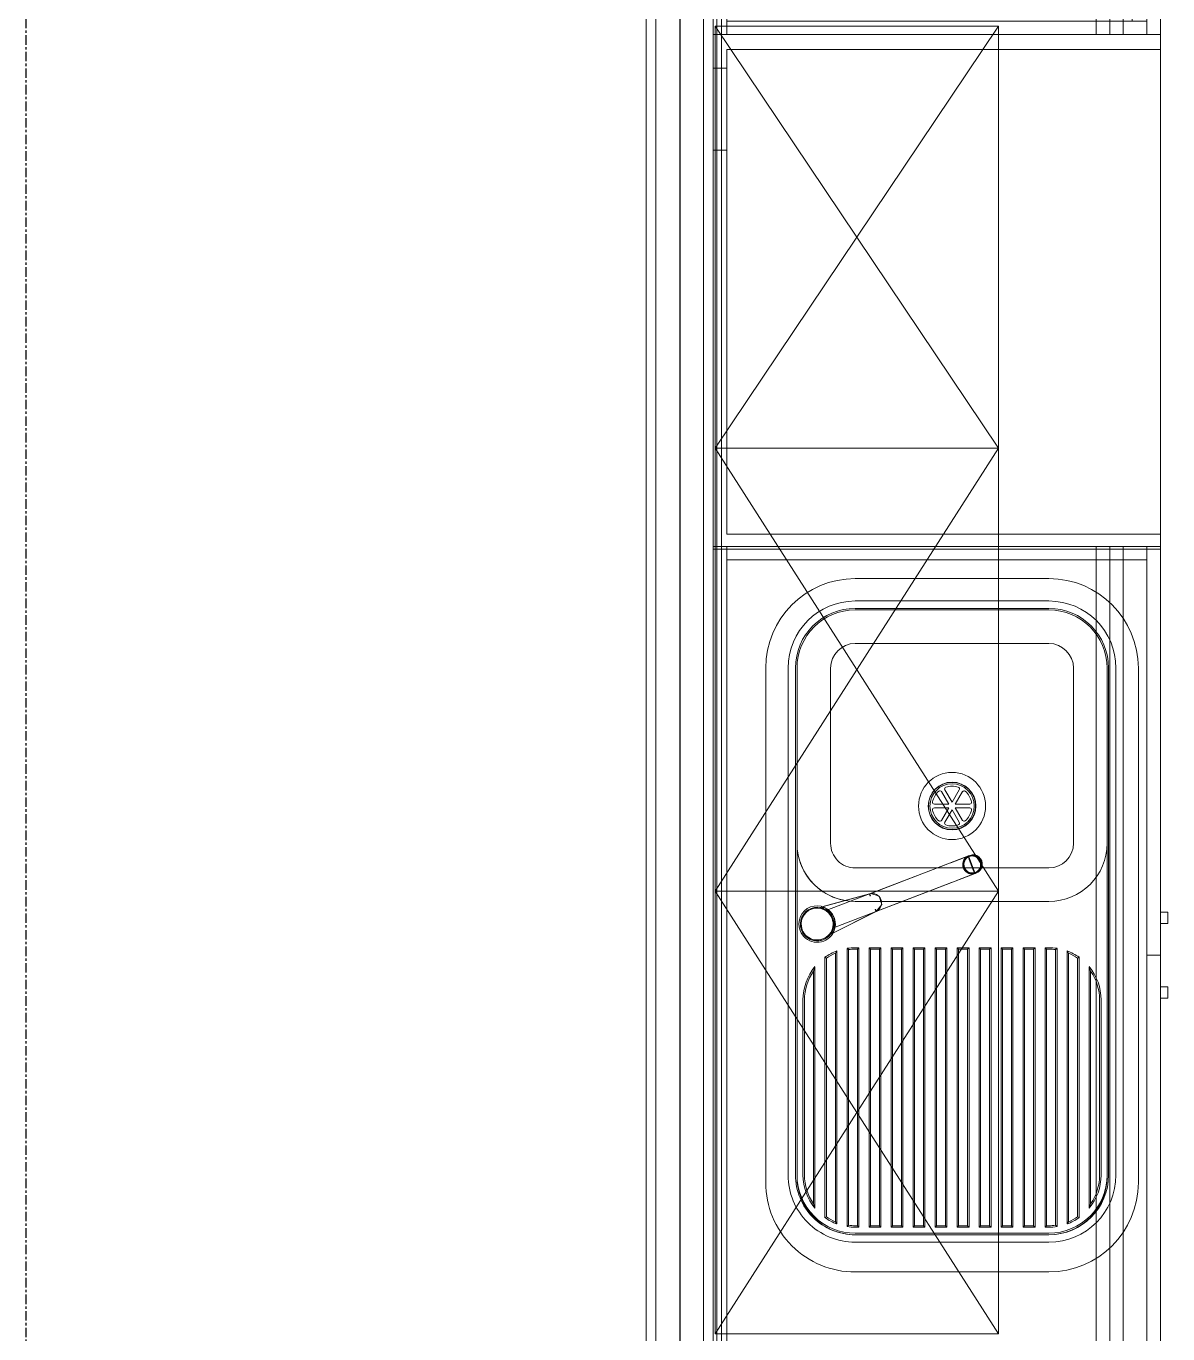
# Model space of a CAD drawing. Header units: millimetres. Extents: x -637480 to 299894, y -125373 to 39000.
# Drawn here: x 242688 to 244220, y 4047 to 5801 of the extents above; entities that cross this region are included whole.
import ezdxf

# ---------------------------------------------------------------- set-up
doc = ezdxf.new("R2010")
doc.units = ezdxf.units.MM
doc.linetypes.add('Xref building Toll$0$Grid Line', pattern=[22.225, 12.7, -3.175, 3.175, -3.175])
for name, color, linetype, lineweight in [('AM_BOR', 4, 'Continuous', 25), ('Xref building Toll$0$A-FLOR', 192, 'Continuous', 25), ('Xref building Toll$0$A-WALL', 113, 'Continuous', 9), ('Xref building Toll$0$I-FURN', 30, 'Continuous', 9), ('Xref building Toll$0$I-FURN-HDLN', 30, 'Continuous', 9), ('Xref building Toll$0$P-SANR-FIXT', 6, 'Continuous', 9)]:
    doc.layers.add(name, color=color, linetype=linetype, lineweight=lineweight)
doc.layers.add('Xref building Toll$0$S-GRID', color=8, linetype='Continuous')

# ---------------------------------------------------------------- blocks, each defined once
blk = doc.blocks.new('Xref building Toll$0$Toll Grids')
at = {"layer": 'Xref building Toll$0$S-GRID', "linetype": 'Xref building Toll$0$Grid Line'}
blk.add_line((242688, -125373.3), (242688, 36031.5), dxfattribs=at)
blk = doc.blocks.new('Xref building Toll$0$IVS-FURNITURE-Table Cabinet Frame1 - D600 H900 THK18_18 2-1902102-MASTER GROUND FLOOR')
at = {"layer": 'Xref building Toll$0$I-FURN'}
for p, q in [((2079.1, 600), (-2079.1, 600)), ((-2079.1, 600), (2079.1, 600)), ((2079.1, 0), (-2079.1, 0)), ((-2079.1, 0), (2079.1, 0))]:
    blk.add_line(p, q, dxfattribs=at)
blk = doc.blocks.new('Xref building Toll$0$IVS-FURNITURE-Table Cabinet With Sink - W1096 D600 H900 4-1108466-MASTER GROUND FLOOR')
at = {"layer": 'Xref building Toll$0$I-FURN'}
for p, q in [((548, 0), (-548, 0)), ((-548, 0), (-548, -18)), ((-548, -18), (-548, 0)), ((-548, 0), (548, 0)), ((-548, 0), (-548, 0)), ((548, 0), (-548, 0)), ((-548, 0), (-548, -582)), ((-548, -582), (-548, 0)), ((-548, 0), (548, 0)), ((-548, 0), (-548, 0)), ((548, -18), (548, 0)), ((548, 0), (548, -18)), ((548, 0), (548, 0)), ((548, -582), (548, 0)), ((548, 0), (548, -582)), ((548, 0), (548, 0)), ((-548, -18), (548, -18)), ((548, -18), (-548, -18)), ((-548, -18), (-548, -18)), ((-530, -582), (-530, -18)), ((-530, -18), (530, -18)), ((-530, -18), (-530, -18)), ((-530, -18), (530, -18)), ((-530, -582), (-530, -18)), ((530, -18), (530, -582)), ((530, -18), (530, -18)), ((530, -582), (530, -18)), ((548, -18), (548, -18)), ((548, -514), (-548, -514)), ((-548, -514), (-548, -532)), ((-548, -532), (-548, -514)), ((-548, -514), (548, -514)), ((-548, -514), (-548, -514)), ((548, -532), (548, -514)), ((548, -514), (548, -532)), ((548, -514), (548, -514)), ((-548, -532), (548, -532)), ((548, -532), (-548, -532)), ((-548, -532), (-548, -532)), ((548, -532), (-548, -532)), ((-548, -532), (-548, -550)), ((-548, -550), (-548, -532)), ((-548, -532), (548, -532)), ((-548, -532), (-548, -532)), ((548, -532), (548, -532)), ((548, -550), (548, -532)), ((548, -532), (548, -550)), ((548, -532), (548, -532)), ((-548, -550), (548, -550)), ((548, -550), (-548, -550)), ((-548, -550), (-548, -550)), ((548, -550), (548, -550)), ((0, -582), (-548, -582)), ((-548, -582), (-548, -582)), ((-548, -582), (0, -582)), ((-548, -582), (-548, -600)), ((-548, -582), (-548, -600)), ((-548, -582), (-530, -582)), ((548, -582), (-548, -582)), ((-548, -582), (-548, -582)), ((530, -582), (-530, -582)), ((-530, -582), (-530, -582)), ((548, -582), (0, -582)), ((0, -582), (0, -582)), ((0, -582), (548, -582)), ((0, -582), (0, -600)), ((0, -582), (0, -600)), ((0, -582), (0, -582)), ((0, -600), (0, -582)), ((0, -582), (0, -600)), ((530, -582), (548, -582)), ((530, -582), (530, -582)), ((548, -582), (548, -582)), ((548, -600), (548, -582)), ((548, -582), (548, -600)), ((548, -582), (548, -582)), ((0, -600), (-548, -600)), ((-548, -600), (-548, -600)), ((-548, -600), (0, -600)), ((-42.5, -600), (-57.5, -600)), ((-57.5, -600), (-57.5, -600)), ((-57.5, -600), (-42.5, -600)), ((-57.5, -600), (-57.5, -610)), ((-57.5, -600), (-57.5, -610)), ((-42.5, -610), (-57.5, -610)), ((-57.5, -610), (-57.5, -610)), ((-57.5, -610), (-42.5, -610)), ((-42.5, -600), (-42.5, -600)), ((-42.5, -610), (-42.5, -600)), ((-42.5, -600), (-42.5, -610)), ((-42.5, -610), (-42.5, -610)), ((548, -600), (0, -600)), ((0, -600), (0, -600)), ((0, -600), (548, -600)), ((0, -600), (0, -600)), ((57.5, -600), (42.5, -600)), ((42.5, -600), (42.5, -600)), ((42.5, -600), (57.5, -600)), ((42.5, -600), (42.5, -610)), ((42.5, -600), (42.5, -610)), ((57.5, -610), (42.5, -610)), ((42.5, -610), (42.5, -610)), ((42.5, -610), (57.5, -610)), ((57.5, -600), (57.5, -600)), ((57.5, -610), (57.5, -600)), ((57.5, -600), (57.5, -610)), ((57.5, -610), (57.5, -610)), ((548, -600), (548, -600))]:
    blk.add_line(p, q, dxfattribs=at)
blk = doc.blocks.new('Xref building Toll$0$IVS-FURNITURE-Open Cabinet Under Tabletop - W640 D600 H900-1108467-MASTER GROUND FLOOR')
at = {"layer": 'Xref building Toll$0$I-FURN'}
for p, q in [((345, 600), (-345, 600)), ((-345, 600), (-345, 0)), ((-345, 0), (-345, 600)), ((-345, 600), (-325, 600)), ((-345, 600), (-345, 600)), ((-325, 600), (-325, 18)), ((325, 600), (-325, 600)), ((-325, 600), (-325, 600)), ((-325, 18), (-325, 600)), ((325, 18), (325, 600)), ((325, 600), (345, 600)), ((325, 600), (325, 600)), ((325, 600), (325, 18)), ((345, 0), (345, 600)), ((345, 600), (345, 0)), ((345, 600), (345, 600)), ((-325, 18), (325, 18)), ((-325, 18), (-325, 18)), ((-325, 18), (325, 18)), ((-300, 18), (-300, 18)), ((-300, 18), (-190, 18)), ((-190, 18), (-300, 18)), ((-300, 0), (-300, 18)), ((-300, 0), (-300, 18)), ((-190, 18), (-190, 18)), ((-190, 18), (-190, 0)), ((-190, 0), (-190, 18)), ((325, 18), (325, 18)), ((-345, 0), (345, 0)), ((345, 0), (-345, 0)), ((-345, 0), (-345, 0)), ((-190, 0), (-300, 0)), ((-300, 0), (-300, 0)), ((-300, 0), (-190, 0)), ((-190, 0), (-190, 0)), ((345, 0), (345, 0))]:
    blk.add_line(p, q, dxfattribs=at)
blk = doc.blocks.new('Xref building Toll$0$Single_Bowl_Kitchen_Sink_11291 - Single_Bowl_Kitchen_Sink_11291-906188-MASTER GROUND FLOOR')
at = {"layer": 'Xref building Toll$0$P-SANR-FIXT'}
for p, q in [((210, 550), (-480, 550)), ((-480, 550), (210, 550)), ((-480, 520), (200, 520)), ((-480, 520), (200, 520)), ((-480, 520), (-245, 520)), ((-245, 520), (-480, 520)), ((200, 510.1), (-480, 510.1)), ((-245, 520), (200, 520)), ((200, 520), (-245, 520)), ((-480, 508), (-245, 508)), ((200, 508), (-480, 508)), ((-480, 508), (200, 508)), ((-245, 508), (-480, 508)), ((-480, 508), (-245, 508)), ((202.1, 508), (-245, 508)), ((-245, 508), (202.1, 508)), ((-245, 508), (-245, 508)), ((-35, 500), (200, 500)), ((200, 498), (-35, 498)), ((-73.6, 486), (-79.5, 484)), ((244.5, 484), (-79.5, 484)), ((-73.6, 486), (238.6, 486)), ((244.5, 484), (238.6, 486)), ((-245, 463), (-480, 463)), ((-480, 463), (-245, 463)), ((-245, 463), (-480, 463)), ((-480, 463), (-245, 463)), ((-97.6, 456.5), (-100.6, 454.5)), ((-97.6, 456.5), (262.6, 456.5)), ((-91.1, 468.5), (-92.1, 470.5)), ((-92.1, 470.5), (257.1, 470.5)), ((256.1, 468.5), (-91.1, 468.5)), ((256.1, 468.5), (257.1, 470.5)), ((265.6, 454.5), (262.6, 456.5)), ((-102.4, 438.9), (-104.1, 440.9)), ((-104.1, 440.9), (269.1, 440.9)), ((267.4, 438.9), (-102.4, 438.9)), ((265.6, 454.5), (-100.6, 454.5)), ((267.4, 438.9), (269.1, 440.9)), ((-600, 430), (-600, 170)), ((-600, 170), (-600, 430)), ((-570, 170), (-570, 430)), ((-570, 170), (-570, 430)), ((-570, 170), (-570, 430)), ((-570, 430), (-570, 170)), ((-560.1, 430), (-560.1, 170)), ((-558, 170), (-558, 430)), ((-558, 430), (-558, 170)), ((-558, 170), (-558, 430)), ((-558, 170), (-558, 430)), ((-558, 170), (-558, 430)), ((-513, 430), (-513, 170)), ((-513, 170), (-513, 430)), ((-513, 170), (-513, 430)), ((-513, 170), (-513, 430)), ((-212, 170), (-212, 430)), ((-212, 430), (-212, 170)), ((-212, 170), (-212, 430)), ((-212, 430), (-212, 170)), ((-167, 430), (-167, 232.8)), ((-167, 430), (-167, 170)), ((-167, 170), (-167, 430)), ((-167, 170), (-167, 430)), ((-167, 430), (-167, 170)), ((-105, 424.9), (-105, 430)), ((-103, 426.9), (-105, 424.9)), ((270, 424.9), (-105, 424.9)), ((-103, 430), (-103, 426.9)), ((-103, 426.9), (268, 426.9)), ((268, 426.9), (268, 430)), ((270, 424.9), (268, 426.9)), ((270, 430), (270, 424.9)), ((278, 170), (278, 430)), ((278, 430), (278, 170)), ((280.1, 170), (280.1, 430)), ((280.1, 170), (280.1, 430)), ((280.1, 430), (280.1, 170)), ((290, 430), (290, 170)), ((290, 430), (290, 170)), ((290, 430), (290, 170)), ((290, 170), (290, 430)), ((330, 170), (330, 430)), ((330, 430), (330, 170)), ((-103, 409.4), (-105, 411.4)), ((-105, 395.4), (-105, 411.4)), ((-105, 411.4), (270, 411.4)), ((-103, 409.4), (-103, 397.4)), ((268, 409.4), (-103, 409.4)), ((268, 409.4), (270, 411.4)), ((268, 397.4), (268, 409.4)), ((270, 411.4), (270, 395.4)), ((-103, 397.4), (-105, 395.4)), ((270, 395.4), (-105, 395.4)), ((-103, 397.4), (268, 397.4)), ((270, 395.4), (268, 397.4)), ((-105, 381.8), (-103, 379.8)), ((-105, 381.8), (270, 381.8)), ((-105, 365.8), (-105, 381.8)), ((268, 379.8), (-103, 379.8)), ((-103, 379.8), (-103, 367.8)), ((268, 379.8), (270, 381.8)), ((268, 367.8), (268, 379.8)), ((270, 381.8), (270, 365.8)), ((-103, 367.8), (-105, 365.8)), ((270, 365.8), (-105, 365.8)), ((-105, 352.3), (-103, 350.3)), ((-105, 352.3), (270, 352.3)), ((-105, 336.3), (-105, 352.3)), ((-103, 367.8), (268, 367.8)), ((268, 367.8), (270, 365.8)), ((268, 350.3), (270, 352.3)), ((270, 352.3), (270, 336.3)), ((-103, 338.3), (-105, 336.3)), ((270, 336.3), (-105, 336.3)), ((268, 350.3), (-103, 350.3)), ((-103, 350.3), (-103, 338.3)), ((-103, 338.3), (268, 338.3)), ((268, 338.3), (268, 350.3)), ((268, 338.3), (270, 336.3)), ((-228.7, 323.7), (-228.4, 322.9)), ((-228.3, 322.8), (-228, 321.9)), ((-228, 321.9), (-216.3, 326.4)), ((-216.3, 326.4), (-228, 321.9)), ((-177, 189), (-228, 321.9)), ((-228, 321.9), (-227.9, 321.7)), ((-227.9, 321.7), (-228, 321.9)), ((-227.9, 321.7), (-228, 321.9)), ((-227.9, 321.7), (-218.9, 298.3)), ((-227.4, 323.2), (-227.4, 323.1)), ((-223.1, 323.1), (-209.1, 328.5)), ((-216.1, 325.8), (-223.1, 323.1)), ((-216.3, 326.4), (-204.7, 330.9)), ((-204.7, 330.9), (-216.3, 326.4)), ((-209.1, 328.5), (-216.1, 325.8)), ((-205.9, 331.4), (-206, 331.5)), ((-205, 331.8), (-205.3, 332.7)), ((-204.7, 330.9), (-205, 331.7)), ((-204.7, 330.9), (-153.7, 198)), ((-204.6, 330.7), (-204.7, 330.9)), ((-204.7, 330.9), (-204.6, 330.7)), ((-204.7, 330.9), (-204.6, 330.7)), ((-195.6, 307.3), (-204.6, 330.7)), ((-105, 322.8), (-103, 320.8)), ((-105, 322.8), (270, 322.8)), ((-105, 306.8), (-105, 322.8)), ((268, 320.8), (-103, 320.8)), ((-103, 320.8), (-103, 308.8)), ((268, 320.8), (270, 322.8)), ((268, 308.8), (268, 320.8)), ((270, 322.8), (270, 306.8)), ((-131.7, 140.9), (-192.4, 299.1)), ((-103, 308.8), (-105, 306.8)), ((270, 306.8), (-105, 306.8)), ((-103, 308.8), (268, 308.8)), ((268, 308.8), (270, 306.8)), ((-215.8, 290.1), (-155.1, 131.9)), ((-105, 293.2), (-103, 291.2)), ((-105, 293.2), (270, 293.2)), ((-105, 277.2), (-105, 293.2)), ((268, 291.2), (-103, 291.2)), ((-103, 291.2), (-103, 279.2)), ((268, 291.2), (270, 293.2)), ((268, 279.2), (268, 291.2)), ((270, 293.2), (270, 277.2)), ((-103, 279.2), (-105, 277.2)), ((270, 277.2), (-105, 277.2)), ((-105, 263.7), (-103, 261.7)), ((-105, 263.7), (270, 263.7)), ((-105, 247.7), (-105, 263.7)), ((-103, 279.2), (268, 279.2)), ((268, 279.2), (270, 277.2)), ((268, 261.7), (270, 263.7)), ((270, 263.7), (270, 247.7)), ((-103, 249.7), (-105, 247.7)), ((270, 247.7), (-105, 247.7)), ((268, 261.7), (-103, 261.7)), ((-103, 261.7), (-103, 249.7)), ((-103, 249.7), (268, 249.7)), ((268, 249.7), (268, 261.7)), ((268, 249.7), (270, 247.7)), ((-105, 234.2), (-103, 232.2)), ((-105, 234.2), (270, 234.2)), ((-105, 218.2), (-105, 234.2)), ((268, 232.2), (-103, 232.2)), ((-103, 232.2), (-103, 220.2)), ((268, 232.2), (270, 234.2)), ((268, 220.2), (268, 232.2)), ((270, 234.2), (270, 218.2)), ((-103, 220.2), (-105, 218.2)), ((270, 218.2), (-105, 218.2)), ((-103, 220.2), (268, 220.2)), ((268, 220.2), (270, 218.2)), ((-153.9, 198.6), (-122.7, 136.6)), ((-124, 139.2), (-153.7, 198.2)), ((-105, 204.6), (-103, 202.6)), ((-105, 204.6), (270, 204.6)), ((-105, 188.6), (-105, 204.6)), ((268, 202.6), (-103, 202.6)), ((-103, 202.6), (-103, 190.6)), ((268, 202.6), (270, 204.6)), ((268, 190.6), (268, 202.6)), ((270, 204.6), (270, 188.6)), ((-177.2, 189.7), (-158.9, 122.7)), ((-177.1, 189.2), (-159.7, 125.5)), ((-103, 190.6), (-105, 188.6)), ((270, 188.6), (-105, 188.6)), ((-103, 190.6), (268, 190.6)), ((268, 190.6), (270, 188.6)), ((-105, 175.1), (-103, 173.1)), ((-105, 175.1), (270, 175.1)), ((-105, 170), (-105, 175.1)), ((-102.4, 161.1), (-104.1, 159.1)), ((269.1, 159.1), (-104.1, 159.1)), ((268, 173.1), (-103, 173.1)), ((-103, 173.1), (-103, 170)), ((-102.4, 161.1), (267.4, 161.1)), ((267.4, 161.1), (269.1, 159.1)), ((268, 173.1), (270, 175.1)), ((268, 170), (268, 173.1)), ((270, 175.1), (270, 170)), ((-131.7, 140.9), (-131.7, 140.9)), ((-100.6, 145.5), (-97.6, 143.5)), ((-100.6, 145.5), (265.6, 145.5)), ((262.6, 143.5), (-97.6, 143.5)), ((262.6, 143.5), (265.6, 145.5)), ((-480, 137), (-245, 137)), ((-245, 137), (-480, 137)), ((-480, 137), (-245, 137)), ((-245, 137), (-480, 137)), ((-155.1, 131.9), (-155.1, 131.9)), ((-91.1, 131.5), (-92.1, 129.5)), ((257.1, 129.5), (-92.1, 129.5)), ((-91.1, 131.5), (256.1, 131.5)), ((256.1, 131.5), (257.1, 129.5)), ((-79.5, 116), (-73.6, 114)), ((-79.5, 116), (244.5, 116)), ((238.6, 114), (-73.6, 114)), ((238.6, 114), (244.5, 116)), ((-245, 92), (-480, 92)), ((200, 92), (-480, 92)), ((200, 92), (-480, 92)), ((-480, 92), (-245, 92)), ((-245, 92), (-480, 92)), ((200, 89.9), (-480, 89.9)), ((-245, 92), (202.1, 92)), ((202.1, 92), (-245, 92)), ((-245, 92), (-245, 92)), ((-35, 102), (200, 102)), ((200, 100), (-35, 100)), ((200, 80), (-480, 80)), ((200, 80), (-480, 80)), ((-245, 80), (-480, 80)), ((-480, 80), (-245, 80)), ((200, 80), (-245, 80)), ((-245, 80), (200, 80)), ((-480, 50), (210, 50)), ((210, 50), (-480, 50))]:
    blk.add_line(p, q, dxfattribs=at)
at = {"layer": 'Xref building Toll$0$P-SANR-FIXT', "flags": 128}
for points in [[(-153.7, 198.2), (-162.8, 205.9), (-174.3, 202.4), (-177.6, 190.9), (-177.1, 189.2)], [(-137.3, 141.4), (-141.1, 141), (-144.8, 140)], [(-144.8, 140), (-141.1, 141), (-137.3, 141.4)], [(-144.8, 140), (-148.2, 138.3), (-151.3, 136.1)], [(-151.3, 136.1), (-148.2, 138.3), (-144.8, 140)]]:
    blk.add_lwpolyline(points, dxfattribs=at)
at = {"layer": 'Xref building Toll$0$P-SANR-FIXT'}
for centre, radius, start, end in [((-480, 430), 120, 90, 180), ((-480, 430), 120, 90, 180), ((210, 430), 120, 360, 90), ((210, 430), 120, 0, 90), ((-480, 430), 90, 90, 180), ((-480, 430), 90, 90, 180), ((-480, 430), 90, 90, 180), ((-480, 430), 90, 90, 180), ((-480, 430), 80.1, 90, 180), ((200, 430), 90, 0, 90), ((200, 430), 90, 0, 90), ((200, 430), 90, 360, 90), ((200, 430), 90, 360, 90), ((200, 430), 80.1, 360, 90), ((-480, 430), 78, 90, 180), ((-480, 430), 78, 90, 180), ((-480, 430), 78, 90, 180), ((-480, 430), 78, 90, 180), ((-480, 430), 78, 90, 180), ((-245, 430), 78, 360, 90), ((-245, 430), 78, 360, 90), ((-245, 430), 78, 360, 90), ((-245, 430), 78, 360, 90), ((-245, 430), 78, 0, 90), ((-35, 430), 70, 90, 129.5177), ((-35, 430), 68, 90, 124.5603), ((200, 430), 78, 360, 90), ((200, 430), 78, 0, 90), ((200, 430), 70, 50.4823, 90), ((200, 430), 68, 55.4397, 90), ((202.1, 430), 78, 360, 90), ((202.1, 430), 78, 0, 90), ((-480, 430), 33, 90, 180), ((-480, 430), 33, 90, 180), ((-480, 430), 33, 90, 180), ((-480, 430), 33, 90, 180), ((-245, 430), 33, 360, 90), ((-245, 430), 33, 0, 90), ((-245, 430), 33, 360, 90), ((-245, 430), 33, 0, 90), ((-35, 430), 70, 144.6885, 159.5463), ((-35, 430), 68, 145.5553, 157.099), ((200, 430), 68, 22.901, 34.4447), ((200, 430), 70, 20.4537, 35.3115), ((-35, 430), 70, 171.0227, 180), ((-35, 430), 68, 172.4598, 180), ((200, 430), 68, 360, 7.5402), ((200, 430), 70, 0, 8.9773), ((-216.1, 325.8), 12.5, 24.0333, 197.9667), ((-295, 300), 32, 0, 180), ((-295, 300), 32, 360, 180), ((-295, 300), 32, 180, 0), ((-295, 300), 32, 180, 360), ((-165.1, 192.9), 12.5, 26.7554, 195.2446), ((-480, 170), 120, 180, 270), ((-480, 170), 120, 180, 270), ((-480, 170), 90, 180, 270), ((-480, 170), 90, 180, 270), ((-480, 170), 90, 180, 270), ((-480, 170), 90, 180, 270), ((-480, 170), 80.1, 180, 270), ((-480, 170), 78, 180, 270), ((-480, 170), 78, 180, 270), ((-480, 170), 78, 180, 270), ((-480, 170), 78, 180, 270), ((-480, 170), 78, 180, 270), ((-480, 170), 33, 180, 270), ((-480, 170), 33, 180, 270), ((-480, 170), 33, 180, 270), ((-480, 170), 33, 180, 270), ((-245, 170), 33, 270, 360), ((-245, 170), 33, 270, 0), ((-245, 170), 78, 270, 360), ((-245, 170), 78, 270, 360), ((-245, 170), 78, 270, 360), ((-245, 170), 33, 270, 360), ((-245, 170), 78, 270, 0), ((-245, 170), 33, 270, 0), ((-35, 170), 70, 180, 188.9773), ((-35, 170), 68, 180, 187.5402), ((200, 170), 78, 270, 360), ((200, 170), 80.1, 270, 360), ((200, 170), 90, 270, 0), ((200, 170), 78, 270, 0), ((200, 170), 90, 270, 0), ((200, 170), 90, 270, 360), ((200, 170), 90, 270, 360), ((202.1, 170), 78, 270, 360), ((202.1, 170), 78, 270, 0), ((210, 170), 120, 270, 360), ((210, 170), 120, 270, 0), ((200, 170), 68, 352.4598, 360), ((200, 170), 70, 351.0227, 360), ((-245, 170), 78, 270, 350.1291), ((-136.7, 119), 24.5, 111, 291), ((-136.7, 119), 22.5, 21, 201), ((-136.7, 119), 24.5, 291, 111), ((-136.7, 119), 22.5, 291, 111), ((-136.7, 119), 22.5, 291, 111), ((-136.7, 119), 21.4, 291, 111), ((-136.7, 119), 21.4, 291, 111), ((-35, 170), 70, 200.4537, 215.3115), ((-35, 170), 68, 202.901, 214.4447), ((200, 170), 68, 325.5553, 337.099), ((200, 170), 70, 324.6885, 339.5463), ((-136.7, 119), 22.5, 111, 291), ((-136.7, 119), 22.5, 111, 291), ((-136.7, 119), 21.4, 111, 291), ((-136.7, 119), 21.4, 111, 291), ((-136.7, 119), 22.5, 201, 21), ((-35, 170), 70, 230.4823, 270), ((-35, 170), 68, 235.4397, 270), ((200, 170), 70, 270, 309.5177), ((200, 170), 68, 270, 304.5603)]:
    blk.add_arc(centre, radius, start, end, dxfattribs=at)
for centre, major_axis, ratio, start_param, end_param in [((-217, 328.2), (11.7, 4.5), 0.996195, 0, 3.141593), ((-216.7, 327.4), (11.7, 4.5), 0.996195, 0, 3.141593), ((-216.6, 327.2), (11.7, 4.5), 0.996195, 0, 3.141593), ((-216.3, 326.4), (11.7, 4.5), 0.996195, 0, 3.141593), ((-216.3, 326.4), (11.7, 4.5), 0.996195, 0, 3.141593), ((-216.7, 327.4), (10.7, 4.1), 0.996195, 0, 3.141593), ((-216.6, 327.2), (10.7, 4.1), 0.996195, 0, 3.141593), ((-217, 328.2), (11.7, 4.5), 0.996195, 3.141593, 6.283185), ((-216.7, 327.4), (11.7, 4.5), 0.996195, 3.141593, 6.283185), ((-216.6, 327.2), (11.7, 4.5), 0.996195, 3.141593, 6.283185), ((-223.3, 323.5), (4.67, 1.79), 0.087156, 3.141593, 4.712389), ((-223.3, 323.5), (4.67, 1.79), 0.087156, 3.141593, 4.712389), ((-216.7, 327.4), (10.7, 4.1), 0.996195, 3.141593, 6.283185), ((-216.6, 327.2), (10.7, 4.1), 0.996195, 3.141593, 6.283185), ((-216.5, 326.8), (11.7, 4.5), 0.996195, 4.068888, 5.35589), ((-209.3, 328.9), (4.67, 1.79), 0.087156, 4.712389, 6.283185), ((-209.3, 328.9), (4.67, 1.79), 0.087156, 4.712389, 6.283185), ((-156.5, 197.1), (2.8, 1.08), 0.087156, 4.712389, 7.853982), ((-174.3, 190.3), (2.8, 1.08), 0.087156, 1.570796, 4.712389)]:
    blk.add_ellipse(centre, major_axis=major_axis, ratio=ratio, start_param=start_param, end_param=end_param, dxfattribs=at)
for points, knots in [([(-228, 321.9), (-227.8, 321.5), (-227.4, 320.6), (-226.6, 319.4), (-225.7, 318.2), (-224.7, 317.3), (-223.9, 316.7), (-223.2, 316.2), (-222.4, 315.8), (-221.4, 315.3), (-220.5, 315), (-219.9, 314.8)], [0, 0, 0, 0, 0.142857, 0.285714, 0.428571, 0.571429, 0.642857, 0.714286, 0.785714, 0.857143, 1, 1, 1, 1]), ([(-205.9, 320.2), (-205.6, 320.7), (-205.2, 321.5), (-204.7, 322.6), (-204.4, 323.4), (-204.2, 324.2), (-204, 325.3), (-203.8, 327.6), (-204.1, 329.5), (-204.7, 330.9)], [0, 0, 0, 0, 0.142857, 0.214286, 0.285714, 0.357143, 0.428571, 0.571429, 1, 1, 1, 1]), ([(-137.3, 141.4), (-136.8, 141.4), (-136.2, 141.5), (-135.5, 141.4), (-135.1, 141.4), (-134.8, 141.4), (-134.6, 141.4), (-134.3, 141.3), (-134.1, 141.3), (-133.8, 141.3), (-133.6, 141.2), (-133.4, 141.2), (-133.2, 141.2), (-133, 141.1), (-132.8, 141.1), (-132.6, 141.1), (-132.5, 141), (-132.3, 141), (-132.2, 141), (-132, 141), (-131.8, 140.9), (-131.7, 140.9), (-131.7, 140.9)], [0, 0, 0, 0, 0.142857, 0.214286, 0.25, 0.285714, 0.321429, 0.357143, 0.392857, 0.428571, 0.464286, 0.5, 0.535714, 0.571429, 0.607143, 0.642857, 0.678571, 0.714286, 0.75, 0.785714, 0.857143, 1, 1, 1, 1]), ([(-131.7, 140.9), (-131.7, 140.9), (-131.8, 140.9), (-132.2, 141), (-132.6, 141.1), (-133, 141.1), (-133.4, 141.2), (-133.7, 141.2), (-134, 141.3), (-134.3, 141.3), (-134.7, 141.4), (-134.9, 141.4), (-135.2, 141.4), (-135.6, 141.4), (-136, 141.4), (-136.6, 141.5), (-137, 141.4), (-137.3, 141.4)], [0, 0, 0, 0, 0.142857, 0.285714, 0.357143, 0.428571, 0.5, 0.535714, 0.571429, 0.625, 0.678571, 0.705357, 0.732143, 0.785714, 0.839286, 0.892857, 1, 1, 1, 1]), ([(-128.5, 141.5), (-127.9, 141.3), (-127.1, 141), (-126.3, 140.6), (-126, 140.4), (-125.7, 140.3), (-125.5, 140.2), (-125.3, 140.1), (-125.2, 140), (-125, 139.9), (-124.8, 139.8), (-124.7, 139.7), (-124.5, 139.6), (-124.4, 139.5), (-124.2, 139.4), (-124.1, 139.4), (-124.1, 139.3)], [0, 0, 0, 0, 0.333333, 0.416667, 0.5, 0.541667, 0.583333, 0.625, 0.666667, 0.708333, 0.75, 0.791667, 0.833333, 0.875, 0.916667, 1, 1, 1, 1]), ([(-159.7, 125.7), (-159.7, 125.7), (-159.7, 125.8), (-159.6, 126), (-159.6, 126.1), (-159.5, 126.3), (-159.5, 126.5), (-159.4, 126.7), (-159.3, 126.9), (-159.3, 127.1), (-159.2, 127.3), (-159.1, 127.5), (-159, 127.7), (-158.9, 128.1), (-158.5, 128.9), (-158.2, 129.6), (-157.9, 130.2)], [0, 0, 0, 0, 0.083333, 0.125, 0.166667, 0.208333, 0.25, 0.291667, 0.333333, 0.375, 0.416667, 0.458333, 0.5, 0.583333, 0.666667, 1, 1, 1, 1]), ([(-157.2, 127.8), (-157.3, 127.6), (-157.5, 127.3), (-157.7, 126.9), (-157.9, 126.6), (-158.1, 126.5), (-158.2, 126.3), (-158.4, 126.1), (-158.6, 125.9), (-158.8, 125.8), (-159, 125.6), (-159.3, 125.5), (-159.6, 125.4), (-159.7, 125.5), (-159.7, 125.7)], [0, 0, 0, 0, 0.125, 0.1875, 0.25, 0.28125, 0.3125, 0.375, 0.4375, 0.5, 0.5625, 0.625, 0.75, 1, 1, 1, 1]), ([(-151.3, 136.1), (-151.6, 135.8), (-152, 135.4), (-152.6, 134.9), (-153, 134.5), (-153.3, 134.1), (-153.5, 133.9), (-153.7, 133.7), (-153.9, 133.5), (-154, 133.3), (-154.2, 133.1), (-154.3, 132.9), (-154.5, 132.7), (-154.8, 132.3), (-155, 132), (-155.1, 131.9), (-155.1, 131.9)], [0, 0, 0, 0, 0.142857, 0.214286, 0.285714, 0.357143, 0.392857, 0.428571, 0.464286, 0.5, 0.535714, 0.571429, 0.642857, 0.714286, 0.857143, 1, 1, 1, 1]), ([(-155.1, 131.9), (-155.1, 131.9), (-155, 132), (-154.9, 132.2), (-154.8, 132.3), (-154.7, 132.4), (-154.6, 132.5), (-154.5, 132.7), (-154.4, 132.8), (-154.3, 133), (-154.2, 133.1), (-154, 133.3), (-153.9, 133.4), (-153.8, 133.6), (-153.6, 133.8), (-153.4, 134), (-153.3, 134.2), (-153.1, 134.4), (-152.9, 134.6), (-152.6, 134.9), (-152.1, 135.3), (-151.6, 135.8), (-151.3, 136.1)], [0, 0, 0, 0, 0.142857, 0.214286, 0.25, 0.285714, 0.321429, 0.357143, 0.392857, 0.428571, 0.464286, 0.5, 0.535714, 0.571429, 0.607143, 0.642857, 0.678571, 0.714286, 0.75, 0.785714, 0.857143, 1, 1, 1, 1]), ([(-124.1, 139.3), (-124, 139.2), (-124, 139.1), (-124.3, 138.9), (-124.5, 138.9), (-124.8, 138.8), (-125.1, 138.8), (-125.4, 138.8), (-125.6, 138.8), (-125.8, 138.8), (-126.1, 138.9), (-126.4, 138.9), (-126.8, 139), (-127.1, 139.2), (-127.4, 139.2)], [0, 0, 0, 0, 0.25, 0.375, 0.4375, 0.5, 0.5625, 0.625, 0.6875, 0.71875, 0.75, 0.8125, 0.875, 1, 1, 1, 1])]:
    blk.add_open_spline(points, degree=3, knots=knots, dxfattribs=at)
for points in [[(-157.9, 130.2), (-157, 131.9), (-154.8, 135), (-150.5, 138.9), (-147.1, 140.7), (-145.3, 141.4)], [(-145.3, 141.4), (-143.5, 142.1), (-139.8, 143), (-134, 143), (-130.3, 142.2), (-128.5, 141.5)], [(-127.4, 139.2), (-130.2, 140.3), (-135.9, 141.3), (-141.6, 140.2), (-144.4, 139.2)], [(-144.4, 139.2), (-147.3, 138.1), (-152.2, 135), (-155.8, 130.5), (-157.2, 127.8)]]:
    blk.add_open_spline(points, degree=3, dxfattribs=at)
blk = doc.blocks.new('Xref building Toll$0$64mm Drain - 64mm Drain-906189-MASTER GROUND FLOOR')
at = {"layer": 'Xref building Toll$0$P-SANR-FIXT'}
for p, q in [((-150.1, 4.3), (-150.1, 23.7)), ((-150.1, 23.7), (-150.1, 4.3)), ((-145.1, 23.7), (-145.1, 4.3)), ((-145.1, 4.3), (-145.1, 23.7)), ((-152.6, 0), (-169.4, 9.7)), ((-169.4, 9.7), (-152.6, 0)), ((-169.4, -9.7), (-152.6, 0)), ((-152.6, 0), (-169.4, -9.7)), ((-166.9, 14), (-150.1, 4.3)), ((-150.1, 4.3), (-166.9, 14)), ((-152.6, 0), (-152.6, 0)), ((-150.1, 4.3), (-150.1, 4.3)), ((-145.1, 4.3), (-128.3, 14)), ((-128.3, 14), (-145.1, 4.3)), ((-145.1, 4.3), (-145.1, 4.3)), ((-125.8, 9.7), (-142.6, 0)), ((-142.6, 0), (-125.8, 9.7)), ((-142.6, 0), (-125.8, -9.7)), ((-125.8, -9.7), (-142.6, 0)), ((-142.6, 0), (-142.6, 0)), ((-150.1, -4.3), (-166.9, -14)), ((-166.9, -14), (-150.1, -4.3)), ((-150.1, -23.7), (-150.1, -4.3)), ((-150.1, -4.3), (-150.1, -23.7)), ((-150.1, -4.3), (-150.1, -4.3)), ((-128.3, -14), (-145.1, -4.3)), ((-145.1, -4.3), (-145.1, -23.7)), ((-145.1, -23.7), (-145.1, -4.3)), ((-145.1, -4.3), (-128.3, -14)), ((-145.1, -4.3), (-145.1, -4.3))]:
    blk.add_line(p, q, dxfattribs=at)
for centre, radius, start, end in [((-147.6, 0), 45, 360, 180), ((-147.6, 0), 45, 360, 180), ((-147.6, 0), 32, 360, 180), ((-147.6, 0), 31.7, 360, 180), ((-147.6, 0), 29.7, 0, 180), ((-147.6, 0), 29.7, 360, 180), ((-147.6, 0), 29.7, 360, 180), ((-147.6, 0), 29.7, 360, 180), ((-147.6, 0), 29.7, 0, 180), ((-147.6, 0), 29.7, 360, 180), ((-165.6, 16.2), 2.5, 138.0952, 240), ((-165.6, 16.2), 2.5, 138.0952, 240), ((-147.6, 0), 26.7, 101.9048, 138.0952), ((-147.6, 0), 26.7, 101.9048, 138.0952), ((-152.6, 23.7), 2.5, 0, 101.9048), ((-152.6, 23.7), 2.5, 0, 101.9048), ((-142.6, 23.7), 2.5, 78.0952, 180), ((-142.6, 23.7), 2.5, 78.0952, 180), ((-147.6, 0), 26.7, 41.9048, 78.0952), ((-147.6, 0), 26.7, 41.9048, 78.0952), ((-129.6, 16.2), 2.5, 300, 41.9048), ((-129.6, 16.2), 2.5, 300, 41.9048), ((-147.6, 0), 45, 180, 360), ((-147.6, 0), 45, 180, 360), ((-147.6, 0), 32, 180, 360), ((-147.6, 0), 31.7, 180, 360), ((-147.6, 0), 29.7, 180, 360), ((-147.6, 0), 29.7, 180, 360), ((-147.6, 0), 29.7, 180, 360), ((-147.6, 0), 29.7, 180, 360), ((-147.6, 0), 29.7, 180, 360), ((-147.6, 0), 29.7, 180, 360), ((-147.6, 0), 26.7, 161.9048, 198.0952), ((-147.6, 0), 26.7, 161.9048, 198.0952), ((-170.6, 7.5), 2.5, 60, 161.9048), ((-170.6, 7.5), 2.5, 60, 161.9048), ((-124.6, 7.5), 2.5, 18.0952, 120), ((-124.6, 7.5), 2.5, 18.0952, 120), ((-147.6, 0), 26.7, 341.9048, 18.0952), ((-147.6, 0), 26.7, 341.9048, 18.0952), ((-170.6, -7.5), 2.5, 198.0952, 300), ((-170.6, -7.5), 2.5, 198.0952, 300), ((-165.6, -16.2), 2.5, 120, 221.9048), ((-165.6, -16.2), 2.5, 120, 221.9048), ((-129.6, -16.2), 2.5, 318.0952, 60), ((-129.6, -16.2), 2.5, 318.0952, 60), ((-124.6, -7.5), 2.5, 240, 341.9048), ((-124.6, -7.5), 2.5, 240, 341.9048), ((-147.6, 0), 26.7, 221.9048, 258.0952), ((-147.6, 0), 26.7, 221.9048, 258.0952), ((-152.6, -23.7), 2.5, 258.0952, 360), ((-152.6, -23.7), 2.5, 258.0952, 0), ((-142.6, -23.7), 2.5, 180, 281.9048), ((-142.6, -23.7), 2.5, 180, 281.9048), ((-147.6, 0), 26.7, 281.9048, 318.0952), ((-147.6, 0), 26.7, 281.9048, 318.0952)]:
    blk.add_arc(centre, radius, start, end, dxfattribs=at)
blk = doc.blocks.new('Xref building Toll$0$IVS-FURNITURE-Table Cabinet 2 Adjustable Shelf-No Table Top _ Back Panel-Rectangle Handle - W575 D600 H900-704863-MASTER GROUND FLOOR')
at = {"layer": 'Xref building Toll$0$I-FURN'}
for p, q in [((287.5, 0), (-287.5, 0)), ((-287.5, 0), (-287.5, -18)), ((-287.5, -18), (-287.5, 0)), ((-287.5, 0), (287.5, 0)), ((-287.5, 0), (-287.5, 0)), ((287.5, 0), (-287.5, 0)), ((-287.5, 0), (-287.5, -582)), ((-287.5, -582), (-287.5, 0)), ((-287.5, 0), (287.5, 0)), ((-287.5, 0), (-287.5, 0)), ((287.5, -18), (287.5, 0)), ((287.5, 0), (287.5, -18)), ((287.5, 0), (287.5, 0)), ((287.5, -582), (287.5, 0)), ((287.5, 0), (287.5, -582)), ((287.5, 0), (287.5, 0)), ((-287.5, -18), (287.5, -18)), ((287.5, -18), (-287.5, -18)), ((-287.5, -18), (-287.5, -18)), ((269.5, -18), (-269.5, -18)), ((-269.5, -18), (-269.5, -562)), ((-269.5, -562), (-269.5, -18)), ((-269.5, -18), (269.5, -18)), ((-269.5, -18), (-269.5, -18)), ((269.5, -18), (-269.5, -18)), ((-269.5, -18), (-269.5, -562)), ((-269.5, -562), (-269.5, -18)), ((-269.5, -18), (269.5, -18)), ((-269.5, -18), (-269.5, -18)), ((269.5, -18), (-269.5, -18)), ((-269.5, -18), (-269.5, -18)), ((-269.5, -18), (269.5, -18)), ((-269.5, -582), (-269.5, -18)), ((-269.5, -582), (-269.5, -18)), ((269.5, -562), (269.5, -18)), ((269.5, -18), (269.5, -562)), ((269.5, -18), (269.5, -18)), ((269.5, -562), (269.5, -18)), ((269.5, -18), (269.5, -562)), ((269.5, -18), (269.5, -18)), ((269.5, -18), (269.5, -18)), ((269.5, -18), (269.5, -582)), ((269.5, -582), (269.5, -18)), ((287.5, -18), (287.5, -18)), ((287.5, -514), (-287.5, -514)), ((-287.5, -514), (-287.5, -532)), ((-287.5, -532), (-287.5, -514)), ((-287.5, -514), (287.5, -514)), ((-287.5, -514), (-287.5, -514)), ((287.5, -532), (287.5, -514)), ((287.5, -514), (287.5, -532)), ((287.5, -514), (287.5, -514)), ((-287.5, -532), (287.5, -532)), ((287.5, -532), (-287.5, -532)), ((-287.5, -532), (-287.5, -532)), ((287.5, -532), (-287.5, -532)), ((-287.5, -532), (-287.5, -550)), ((-287.5, -550), (-287.5, -532)), ((-287.5, -532), (287.5, -532)), ((-287.5, -532), (-287.5, -532)), ((287.5, -532), (287.5, -532)), ((287.5, -550), (287.5, -532)), ((287.5, -532), (287.5, -550)), ((287.5, -532), (287.5, -532)), ((-287.5, -550), (287.5, -550)), ((287.5, -550), (-287.5, -550)), ((-287.5, -550), (-287.5, -550)), ((287.5, -550), (287.5, -550)), ((-269.5, -562), (269.5, -562)), ((269.5, -562), (-269.5, -562)), ((-269.5, -562), (-269.5, -562)), ((-269.5, -562), (269.5, -562)), ((269.5, -562), (-269.5, -562)), ((-269.5, -562), (-269.5, -562)), ((269.5, -562), (269.5, -562)), ((269.5, -562), (269.5, -562)), ((-287.5, -582), (287.5, -582)), ((287.5, -582), (-287.5, -582)), ((-287.5, -582), (-287.5, -582)), ((287.5, -582), (-287.5, -582)), ((-287.5, -582), (-287.5, -582)), ((-287.5, -582), (287.5, -582)), ((-287.5, -582), (-287.5, -600)), ((-287.5, -582), (-287.5, -600)), ((-269.5, -582), (269.5, -582)), ((269.5, -582), (-269.5, -582)), ((-269.5, -582), (-269.5, -582)), ((269.5, -582), (269.5, -582)), ((287.5, -582), (287.5, -582)), ((287.5, -582), (287.5, -582)), ((287.5, -600), (287.5, -582)), ((287.5, -582), (287.5, -600)), ((287.5, -600), (-287.5, -600)), ((-287.5, -600), (-287.5, -600)), ((-287.5, -600), (287.5, -600)), ((247.5, -600), (227.5, -600)), ((227.5, -600), (227.5, -600)), ((227.5, -600), (247.5, -600)), ((227.5, -600), (227.5, -610)), ((227.5, -600), (227.5, -610)), ((247.5, -610), (227.5, -610)), ((227.5, -610), (227.5, -610)), ((227.5, -610), (247.5, -610)), ((247.5, -600), (247.5, -600)), ((247.5, -610), (247.5, -600)), ((247.5, -600), (247.5, -610)), ((247.5, -610), (247.5, -610)), ((287.5, -600), (287.5, -600))]:
    blk.add_line(p, q, dxfattribs=at)
blk = doc.blocks.new('Xref building Toll$0$IVS-FURNITURE-Hung Cabinet 2 Adjustable Shelves - D380 W566 H900 A 2-704828-MASTER GROUND FLOOR')
at = {"layer": 'Xref building Toll$0$I-FURN-HDLN'}
for p, q in [((-283, -380), (283, 0)), ((-283, 0), (283, -380)), ((-283, -380), (-283, 0)), ((-283, 0), (283, 0)), ((283, 0), (283, -380)), ((283, -380), (-283, -380))]:
    blk.add_line(p, q, dxfattribs=at)
blk = doc.blocks.new('Xref building Toll$0$IVS-FURNITURE-Hung Cabinet 2 Adjustable Shelves - D380 W594 H900 A-704827-MASTER GROUND FLOOR')
at = {"layer": 'Xref building Toll$0$I-FURN-HDLN'}
for p, q in [((-297, 0), (297, -380)), ((-297, -380), (-297, 0)), ((-297, 0), (297, 0)), ((297, 0), (297, -380)), ((-297, -380), (297, 0)), ((297, -380), (-297, -380))]:
    blk.add_line(p, q, dxfattribs=at)
blk = doc.blocks.new('Xref building Toll$0$IVS-FURNITURE-Hung Cabinet 2 Adjustable Shelves - D380 W594 H900 A-1108470-MASTER GROUND FLOOR')
at = {"layer": 'Xref building Toll$0$I-FURN-HDLN'}
for p, q in [((-297, 380), (297, 0)), ((-297, 0), (297, 380)), ((297, 380), (-297, 380)), ((-297, 380), (-297, 0)), ((297, 0), (297, 380)), ((-297, 0), (297, 0))]:
    blk.add_line(p, q, dxfattribs=at)
blk = doc.blocks.new('Xref building Toll')
at = {"layer": 'Xref building Toll$0$A-FLOR'}
blk.add_line((243565, 7046.5), (243565, 0), dxfattribs=at)
at = {"layer": 'Xref building Toll$0$A-WALL', "lineweight": 18}
for p, q in [((243520, 7091.5), (243520, 1480)), ((243610, 1480), (243610, 7001.5))]:
    blk.add_line(p, q, dxfattribs=at)
at = {"layer": 'Xref building Toll$0$A-WALL'}
for p, q in [((243533, 1480), (243533, 7078.5)), ((243597, 1493), (243597, 7014.5)), ((243615, 7001.5), (243615, 2823.3)), ((243621, 7001.5), (243621, 2823.3))]:
    blk.add_line(p, q, dxfattribs=at)
blk.add_blockref('Xref building Toll$0$Toll Grids', (0, 0))
at = {"layer": 'Xref building Toll$0$I-FURN'}
for name, p, rotation in [('Xref building Toll$0$IVS-FURNITURE-Table Cabinet Frame1 - D600 H900 THK18_18 2-1902102-MASTER GROUND FLOOR', (243610, 4902.5), 270.0000000000005), ('Xref building Toll$0$IVS-FURNITURE-Table Cabinet 2 Adjustable Shelf-No Table Top _ Back Panel-Rectangle Handle - W575 D600 H900-704863-MASTER GROUND FLOOR', (243610, 6077.5), 89.99999999999991), ('Xref building Toll$0$IVS-FURNITURE-Open Cabinet Under Tabletop - W640 D600 H900-1108467-MASTER GROUND FLOOR', (243610, 5445), 270.0000000000001), ('Xref building Toll$0$IVS-FURNITURE-Hung Cabinet 2 Adjustable Shelves - D380 W566 H900 A 2-704828-MASTER GROUND FLOOR', (243612.7, 5518.3), 90.00000000000001), ('Xref building Toll$0$IVS-FURNITURE-Hung Cabinet 2 Adjustable Shelves - D380 W594 H900 A-1108470-MASTER GROUND FLOOR', (243612.7, 4938.3), 270), ('Xref building Toll$0$IVS-FURNITURE-Table Cabinet With Sink - W1096 D600 H900 4-1108466-MASTER GROUND FLOOR', (243610, 4555.3), 89.99999999999991), ('Xref building Toll$0$IVS-FURNITURE-Hung Cabinet 2 Adjustable Shelves - D380 W594 H900 A-704827-MASTER GROUND FLOOR', (243612.7, 4344.3), 90.00000000000001)]:
    blk.add_blockref(name, p, dxfattribs=dict(at, rotation=rotation))
at = {"layer": 'Xref building Toll$0$P-SANR-FIXT', "rotation": 270.0000000000017}
for name, p in [('Xref building Toll$0$Single_Bowl_Kitchen_Sink_11291 - Single_Bowl_Kitchen_Sink_11291-906188-MASTER GROUND FLOOR', (243630.4, 4460.3)), ('Xref building Toll$0$64mm Drain - 64mm Drain-906189-MASTER GROUND FLOOR', (243930.4, 4607.7))]:
    blk.add_blockref(name, p, dxfattribs=at)

msp = doc.modelspace()

# ---------------------------------------------------------------- block references
at = {"layer": 'AM_BOR'}
msp.add_blockref('Xref building Toll', (0, 0), dxfattribs=at)

doc.saveas('drawing.dxf')
